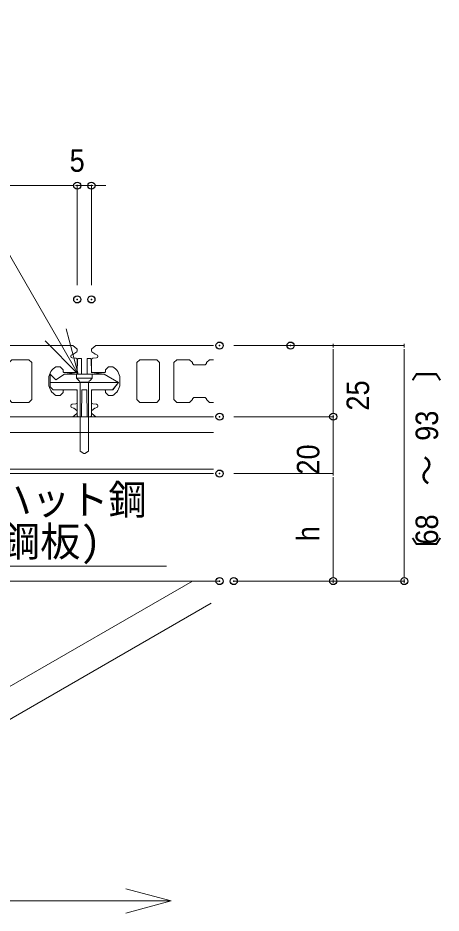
# Model space of a CAD drawing. Units: millimetres, scale not verified. Extents: x -4750 to 4750, y -3000 to 3000.
# Drawn here: x 704 to 852.9, y 462.6 to 777.4 of the extents above; entities that cross this region are included whole.
import ezdxf
from ezdxf.enums import TextEntityAlignment as Align

# ---------------------------------------------------------------- set-up
doc = ezdxf.new("R2010")
doc.units = ezdxf.units.MM
doc.header["$LTSCALE"] = 5
doc.header["$PDMODE"] = 32
doc.header["$PDSIZE"] = 2.5
for name, color, linetype, lineweight in [('0-0_デッキ', 7, 'Continuous', 9), ('0-2_根太', 7, 'Continuous', 9), ('0-3_一般', 7, 'Continuous', 9), ('0-4_0', 7, 'Continuous', 9), ('0-6_文字', 7, 'Continuous', 9), ('0-7_寸法', 7, 'Continuous', 9), ('0-A_WQCS', 7, 'Continuous', 9)]:
    doc.layers.add(name, color=color, linetype=linetype, lineweight=lineweight)
doc.layers.add('0-9_Defpoints', color=7, linetype='Continuous')
doc.styles.add('Osaka', font='')
doc.styles.add('ＭＳ ゴシック', font='')
doc.styles.get('Osaka').set_extended_font_data('Osaka')
doc.styles.get('ＭＳ ゴシック').set_extended_font_data('MS Gothic')

# ---------------------------------------------------------------- blocks, each defined once
blk = doc.blocks.new('25×145開\u30002軸')
at = {"layer": '0-0_デッキ'}
for p, q in [((-1450, 220), (-1450, 214.7)), ((-1446.2, 206.7), (-1426.5, 191)), ((-1423.1, 189.2), (-1412.2, 186)), ((1412.2, 186), (1423.1, 189.2)), ((1426.5, 191), (1446.2, 206.7)), ((1450, 214.7), (1450, 220)), ((-1414.3, 163), (-1440.7, 160.6)), ((-1405, 176.2), (-1405, 173.1)), ((1405, 173.1), (1405, 176.2)), ((1440.7, 160.6), (1414.3, 163)), ((-1250, 20), (-1250, -20)), ((1250, -20), (1250, 20)), ((-1440.7, -160.6), (-1414.3, -163)), ((-1412.2, -186), (-1423.1, -189.2)), ((-1405, -173.1), (-1405, -176.2)), ((1405, -176.2), (1405, -173.1)), ((1423.1, -189.2), (1412.2, -186)), ((1414.3, -163), (1440.7, -160.6)), ((-1450, -214.7), (-1450, -220)), ((-1426.5, -191), (-1446.2, -206.7)), ((1446.2, -206.7), (1426.5, -191)), ((1450, -220), (1450, -214.7))]:
    blk.add_line(p, q, dxfattribs=at)
for points in [[(1446.3, 227.8), (1419.8, 250), (-1419.8, 250), (-1446.3, 227.8)], [(-1450, 150.5), (-1450, 65), (-1445, 60), (-1355, 60)], [(1300, 100), (1330, 100), (1350, 80), (1350, 65), (1355, 60), (1445, 60), (1450, 65), (1450, 150.5)], [(-1355, 60), (-1350, 65), (-1350, 80), (-1330, 100), (-1300, 100)], [(-1300, -100), (-1330, -100), (-1350, -80), (-1350, -65), (-1355, -60), (-1445, -60), (-1450, -65), (-1450, -150.5)], [(1450, -150.5), (1450, -65), (1445, -60), (1355, -60), (1350, -65), (1350, -80), (1330, -100), (1300, -100)], [(-1446.3, -227.8), (-1419.8, -250), (1419.8, -250), (1446.3, -227.8)]]:
    blk.add_lwpolyline(points, dxfattribs=at)
for points in [[(-1130, -130), (-1130, 130), (-1110, 150), (-990, 150), (-970, 130), (-970, -130), (-990, -150), (-1110, -150)], [(-870, -130), (-870, 130), (-850, 150), (-760, 150), (-740, 130), (-740, 125), (-730, 115), (-650, 115), (-640, 125), (-640, 130), (-620, 150), (-530, 150), (-510, 130), (-510, -130), (-530, -150), (-620, -150), (-640, -130), (-640, -125), (-650, -115), (-730, -115), (-740, -125), (-740, -130), (-760, -150), (-850, -150)], [(-390, 150), (-300, 150), (-280, 130), (-280, 125), (-270, 115), (-190, 115), (-180, 125), (-180, 130), (-160, 150), (-70, 150), (-50, 130), (-50, -130), (-70, -150), (-160, -150), (-180, -130), (-180, -125), (-190, -115), (-270, -115), (-280, -125), (-280, -130), (-300, -150), (-390, -150), (-410, -130), (-410, 130)], [(70, -150), (50, -130), (50, 130), (70, 150), (160, 150), (180, 130), (180, 125), (190, 115), (270, 115), (280, 125), (280, 130), (300, 150), (390, 150), (410, 130), (410, -130), (390, -150), (300, -150), (280, -130), (280, -125), (270, -115), (190, -115), (180, -125), (180, -130), (160, -150)], [(640, -130), (620, -150), (530, -150), (510, -130), (510, 130), (530, 150), (620, 150), (640, 130), (640, 125), (650, 115), (730, 115), (740, 125), (740, 130), (760, 150), (850, 150), (870, 130), (870, -130), (850, -150), (760, -150), (740, -130), (740, -125), (730, -115), (650, -115), (640, -125)], [(1130, -130), (1110, -150), (990, -150), (970, -130), (970, 130), (990, 150), (1110, 150), (1130, 130)]]:
    blk.add_lwpolyline(points, close=True, dxfattribs=at)
for centre, radius, start, end in [((-1439.8, 220), 10.2, 129.80557, 180), ((-1439.8, 214.7), 10.2, 180, 231.34019), ((-1420.2, 199), 10.2, 231.34019, 253.30076), ((1420.2, 199), 10.2, 286.69924, 308.65981), ((1439.8, 214.7), 10.2, 308.65981, 0), ((1439.8, 220), 10.2, 0, 50.19443), ((-1439.8, 150.5), 10.2, 95.07961, 180), ((-1415.2, 173.1), 10.2, 275.07961, 0), ((-1415.2, 176.2), 10.2, 0, 73.30076), ((1415.2, 176.2), 10.2, 106.69924, 180), ((1415.2, 173.1), 10.2, 180, 264.92039), ((1439.8, 150.5), 10.2, 0, 84.92039), ((-1344.2, 16.8), 94.2, 1.96794, 62.04932), ((1344.2, 16.8), 94.2, 117.95068, 178.03206), ((-1344.2, -16.8), 94.2, 297.95068, 358.03206), ((1344.2, -16.8), 94.2, 181.96794, 242.04932), ((-1439.8, -150.5), 10.2, 180, 264.92039), ((-1415.2, -173.1), 10.2, 0, 84.92039), ((-1415.2, -176.2), 10.2, 286.69924, 0), ((1415.2, -173.1), 10.2, 95.07961, 180), ((1415.2, -176.2), 10.2, 180, 253.30076), ((1439.8, -150.5), 10.2, 275.07961, 0), ((-1439.8, -214.7), 10.2, 128.65981, 180), ((-1439.8, -220), 10.2, 180, 230.19443), ((-1420.2, -199), 10.2, 106.69924, 128.65981), ((1420.2, -199), 10.2, 51.34019, 73.30076), ((1439.8, -214.7), 10.2, 0, 51.34019), ((1439.8, -220), 10.2, 309.80557, 0)]:
    blk.add_arc(centre, radius, start, end, dxfattribs=at)
blk = doc.blocks.new('グループ-16-1')
at = {"layer": '0-0_デッキ'}
for p, q in [((4440.1, 220), (4440.1, 214.7)), ((4470.3, 250), (4443.8, 227.8)), ((4443.9, 206.7), (4463.6, 191)), ((4467, 189.2), (4477.9, 186)), ((5300, 250), (4470.3, 250)), ((4440.1, 150.5), (4440.1, 65)), ((4475.8, 163), (4449.4, 160.6)), ((4485.1, 176.2), (4485.1, 173.1)), ((4760.1, 130), (4780.1, 150)), ((4760.1, -130), (4760.1, 130)), ((4780.1, 150), (4900.1, 150)), ((4900.1, 150), (4920.1, 130)), ((4920.1, 130), (4920.1, -130)), ((5020.1, 130), (5040.1, 150)), ((5020.1, -130), (5020.1, 130)), ((5040.1, 150), (5130.1, 150)), ((5130.1, 150), (5150.1, 130)), ((5150.1, 130), (5150.1, 125)), ((5250.1, 130), (5270.1, 150)), ((5250.1, 125), (5250.1, 130)), ((5270.1, 150), (5300, 150)), ((4440.1, 65), (4445.1, 60)), ((4535.1, 60), (4540.1, 65)), ((4540.1, 80), (4560.1, 100)), ((4540.1, 65), (4540.1, 80)), ((4560.1, 100), (4590.1, 100)), ((5150.1, 125), (5160.1, 115)), ((5160.1, 115), (5240.1, 115)), ((5240.1, 115), (5250.1, 125)), ((4445.1, 60), (4535.1, 60)), ((4640.1, 20), (4640.1, -20)), ((4445.1, -60), (4440.1, -65)), ((4535.1, -60), (4445.1, -60)), ((4540.1, -65), (4535.1, -60)), ((4440.1, -65), (4440.1, -150.5)), ((4540.1, -80), (4540.1, -65)), ((4560.1, -100), (4540.1, -80)), ((4590.1, -100), (4560.1, -100)), ((5160.1, -115), (5150.1, -125)), ((5150.1, -125), (5150.1, -130)), ((5240.1, -115), (5160.1, -115)), ((5250.1, -125), (5240.1, -115)), ((5250.1, -130), (5250.1, -125)), ((4449.4, -160.6), (4475.8, -163)), ((4477.9, -186), (4467, -189.2)), ((4485.1, -173.1), (4485.1, -176.2)), ((4780.1, -150), (4760.1, -130)), ((4900.1, -150), (4780.1, -150)), ((4920.1, -130), (4900.1, -150)), ((5040.1, -150), (5020.1, -130)), ((5130.1, -150), (5040.1, -150)), ((5150.1, -130), (5130.1, -150)), ((5270.1, -150), (5250.1, -130)), ((5300, -150), (5270.1, -150)), ((4440.1, -214.7), (4440.1, -220)), ((4443.8, -227.8), (4470.3, -250)), ((4463.6, -191), (4443.9, -206.7)), ((4470.3, -250), (5300, -250))]:
    blk.add_line(p, q, dxfattribs=at)
for centre, radius, start, end in [((4450.3, 220), 10.2, 129.80557, 180), ((4450.3, 214.7), 10.2, 180, 231.34019), ((4469.9, 199), 10.2, 231.34019, 253.30076), ((4450.3, 150.5), 10.2, 95.07961, 180), ((4474.9, 173.1), 10.2, 275.07961, 360), ((4474.9, 176.2), 10.2, 360, 73.30076), ((4545.9, 16.8), 94.2, 1.96794, 62.04932), ((4545.9, -16.8), 94.2, 297.95068, 358.03206), ((4450.3, -150.5), 10.2, 180, 264.92039), ((4474.9, -173.1), 10.2, 360, 84.92039), ((4474.9, -176.2), 10.2, 286.69924, 0), ((4450.3, -214.7), 10.2, 128.65981, 180), ((4450.3, -220), 10.2, 180, 230.19443), ((4469.9, -199), 10.2, 106.69924, 128.65981)]:
    blk.add_arc(centre, radius, start, end, dxfattribs=at)
blk = doc.blocks.new('シンボル-29')
at = {"layer": '0-0_デッキ'}
for name, p in [('25×145開\u30002軸', (2890.1, 0)), ('グループ-16-1', (0, 0))]:
    blk.add_blockref(name, p, dxfattribs=at)
blk = doc.blocks.new('_DOT')
at = {"layer": '0-4_0'}
for p, q in [((-10, 0), (-20, 0)), ((-5, 0), (5, 0))]:
    blk.add_line(p, q, dxfattribs=at)
blk = doc.blocks.new('グループ-147-1')
at = {"layer": '0-2_根太'}
for p, q in [((39468.1, -5803.3), (44858.1, -5803.3)), ((39468.1, -6203.3), (39468.1, -5803.3)), ((39468.1, -5913.3), (44858.1, -5913.3)), ((39468.1, -6171.3), (44858.1, -6171.3)), ((39468.1, -6203.3), (44858.1, -6203.3))]:
    blk.add_line(p, q, dxfattribs=at)
blk = doc.blocks.new('グループ-29-1')
at = {"layer": '0-A_WQCS'}
for p, q in [((-48.2, 329.1), (-49.8, 234.5)), ((-20, 335), (-42.2, 335)), ((-20, 335), (-20, 329.2)), ((-20, 329.2), (-20, 234.7)), ((20, 329.2), (20, 335)), ((42.2, 335), (20, 335)), ((20, 234.7), (20, 329.2)), ((49.8, 234.5), (48.2, 329.1)), ((-140, 225), (140, 225)), ((240, 165), (-240, 165)), ((200, 115), (240, 165)), ((-50, 105.6), (-50, -69)), ((-16.9, 105.3), (-19.9, -69.2)), ((19.9, -69.2), (16.9, 105.3)), ((50, -69), (50, 105.6)), ((-44, -75), (-20, -75)), ((-19.9, -69.2), (-20, -75)), ((20, -75), (19.9, -69.2)), ((20, -75), (44, -75))]:
    blk.add_line(p, q, dxfattribs=at)
blk.add_lwpolyline([(-240, 225), (-200, 185), (-140, 225), (-49.8, 235), (-48.2, 329.1), (-42.2, 335), (-20, 335), (-20, 225), (20, 225), (20, 335), (42.2, 335), (48.2, 329.1), (49.8, 235), (140, 225), (240, 165), (198.9, 115), (50, 115), (50, -69), (44, -75), (20, -75), (16.7, 115), (-16.7, 115), (-20, -75), (-44, -75), (-50, -69), (-50, 115), (-220, 115), (-240, 135)], close=True, dxfattribs=at)
for centre, start, end in [((-42.2, 329), 90, 179), ((42.2, 329), 1, 90), ((-44, -69), 180, 270), ((44, -69), 270, 0)]:
    blk.add_arc(centre, 6, start, end, dxfattribs=at)
blk = doc.blocks.new('グループ-30-1')
at = {"layer": '0-A_WQCS'}
for p, q in [((55, 195), (-55, 195)), ((-55, 195), (-39.9, 179.9)), ((55, 195), (39.9, 179.9)), ((55, 225), (55, 195)), ((28.2, 168.2), (-28.2, 168.2)), ((-28.2, 151.6), (-28.2, -317)), ((28.2, 151.6), (28.2, -317)), ((-28.2, -317), (-3.6, -334.2)), ((-3.6, -334.2), (0, -335))]:
    blk.add_line(p, q, dxfattribs=at)
for points in [[(55, 225), (-55, 225), (-55, 195)], [(0, -335), (3.6, -334.2), (28.2, -317)]]:
    blk.add_lwpolyline(points, dxfattribs=at)
for centre, start, end in [((-68.2, 151.6), 0, 45), ((68.2, 151.6), 135, 180)]:
    blk.add_arc(centre, 40, start, end, dxfattribs=at)
blk = doc.blocks.new('グループ-31-1')
at = {"layer": '0-A_WQCS'}
for name in ['グループ-29-1', 'グループ-30-1']:
    blk.add_blockref(name, (0, 0), dxfattribs=at)
blk = doc.blocks.new('WQCS2016断')
at = {"layer": '0-A_WQCS'}
blk.add_blockref('グループ-31-1', (0, 0), dxfattribs=at)

msp = doc.modelspace()

# ---------------------------------------------------------------- linework, layer by layer
at = {"layer": '0-3_一般'}
msp.add_line((774.968, 579.351), (242.905, 579.351), dxfattribs=at)
at = {"layer": '0-3_一般', "color": 134}
for p, q in [((765.405, 579.351), (605.191, 486.851)), ((771.999, 571.611), (625.191, 486.851))]:
    msp.add_line(p, q, dxfattribs=at)
at = {"layer": '0-6_文字'}
for p, q in [((652.961, 777.382), (725.263, 652.151)), ((652.961, 777.382), (725.263, 652.151)), ((607.804, 584.543), (756.367, 584.543))]:
    msp.add_line(p, q, dxfattribs=at)
for points in [[(721.009, 668.026), (725.263, 652.151), (713.641, 663.772)], [(721.009, 668.026), (725.263, 652.151), (713.642, 663.772)]]:
    msp.add_lwpolyline(points, dxfattribs=at)
at = {"layer": '0-7_寸法'}
for p, q in [((582.414, 718.394), (722.407, 718.394)), ((722.407, 718.394), (719.903, 718.394)), ((724.91, 683.394), (724.91, 718.394)), ((724.91, 683.394), (724.91, 718.394)), ((724.91, 718.394), (729.91, 718.394)), ((729.91, 683.394), (729.91, 718.394)), ((732.414, 718.394), (734.918, 718.394)), ((779.968, 662.151), (814.968, 662.151)), ((804.968, 662.151), (839.968, 662.151)), ((814.968, 659.647), (814.968, 639.655)), ((839.968, 659.647), (839.968, 581.855)), ((814.968, 639.655), (814.968, 642.159)), ((779.968, 637.151), (814.968, 637.151)), ((779.968, 637.151), (814.968, 637.151)), ((814.968, 617.151), (814.968, 637.151)), ((779.968, 617.151), (814.968, 617.151)), ((779.968, 617.151), (814.968, 617.151)), ((814.968, 614.647), (814.968, 612.144)), ((814.968, 614.647), (814.968, 581.855)), ((779.968, 579.351), (814.968, 579.351)), ((784.968, 579.351), (839.968, 579.351)), ((757.905, 466.851), (257.905, 466.851))]:
    msp.add_line(p, q, dxfattribs=at)
msp.add_lwpolyline([(742.03, 471.105), (757.905, 466.851), (742.03, 462.597)], dxfattribs=at)
at = {"layer": '0-9_Defpoints'}
for p in [(724.91, 718.394), (729.91, 718.394), (724.91, 678.394), (729.91, 678.394), (774.968, 662.151), (799.968, 662.151), (774.968, 637.151), (814.968, 637.151), (774.968, 617.151), (774.968, 579.351), (779.968, 579.351), (814.968, 579.351), (839.968, 579.351)]:
    msp.add_point(p, dxfattribs=at)

# ---------------------------------------------------------------- block references
at = {"layer": '0-0_デッキ', "xscale": 0.05, "yscale": 0.05}
msp.add_blockref('シンボル-29', (507.905, 649.651), dxfattribs=at)
at = {"layer": '0-2_根太', "xscale": 0.05, "yscale": 0.05}
msp.add_blockref('グループ-147-1', (-1470, 927.316), dxfattribs=at)
at = {"layer": '0-7_寸法', "xscale": 0.1251862, "yscale": 0.1251862}
msp.add_blockref('_DOT', (724.91, 718.394), dxfattribs=at)
msp.add_blockref('_DOT', (724.91, 718.394), dxfattribs=at)
for p, rotation in [((729.91, 718.394), 180), ((814.968, 662.151), 90), ((839.968, 662.151), 90), ((814.968, 637.151), 270), ((814.968, 637.151), 270), ((814.968, 617.151), 90), ((814.968, 617.151), 90), ((814.968, 579.351), 270), ((839.968, 579.351), 270)]:
    msp.add_blockref('_DOT', p, dxfattribs=dict(at, rotation=rotation))
at = {"layer": '0-A_WQCS', "xscale": 0.05, "yscale": 0.05}
msp.add_blockref('WQCS2016断', (727.41, 640.901), dxfattribs=at)

# ---------------------------------------------------------------- texts
at = {"layer": '0-6_文字', "style": 'ＭＳ ゴシック', "width": 0.95}
msp.add_text('根太:低床アイハット鋼', height=10.41, dxfattribs=at).set_placement((607.759, 599.622), align=Align.BOTTOM_LEFT)
at = {"layer": '0-6_文字', "style": 'ＭＳ ゴシック'}
msp.add_text('(高耐食めっき鋼板)', height=10.45, dxfattribs=at).set_placement((604.952, 584.913), align=Align.BOTTOM_LEFT)
at = {"layer": '0-7_寸法', "style": 'Osaka', "width": 0.9}
msp.add_text('5', height=7.918, dxfattribs=at).set_placement((722.24, 720.894), align=Align.BOTTOM_LEFT)
at = {"layer": '0-7_寸法', "style": 'Osaka'}
for s, p in [('〕', (854.241, 649.359)), ('～', (854.241, 612.881)), ('〔', (854.241, 584.3))]:
    msp.add_text(s, height=7.918, rotation=90, dxfattribs=at).set_placement(p, align=Align.BOTTOM_LEFT)
at = {"layer": '0-7_寸法', "style": 'Osaka', "width": 0.9}
for s, p in [('25', (829.953, 639.309)), ('93', (854.241, 628.676)), ('20', (812.468, 616.809)), ('68', (854.241, 592.197)), ('h', (812.468, 593.339))]:
    msp.add_text(s, height=7.918, rotation=90, dxfattribs=at).set_placement(p, align=Align.BOTTOM_LEFT)

doc.saveas('drawing.dxf')
